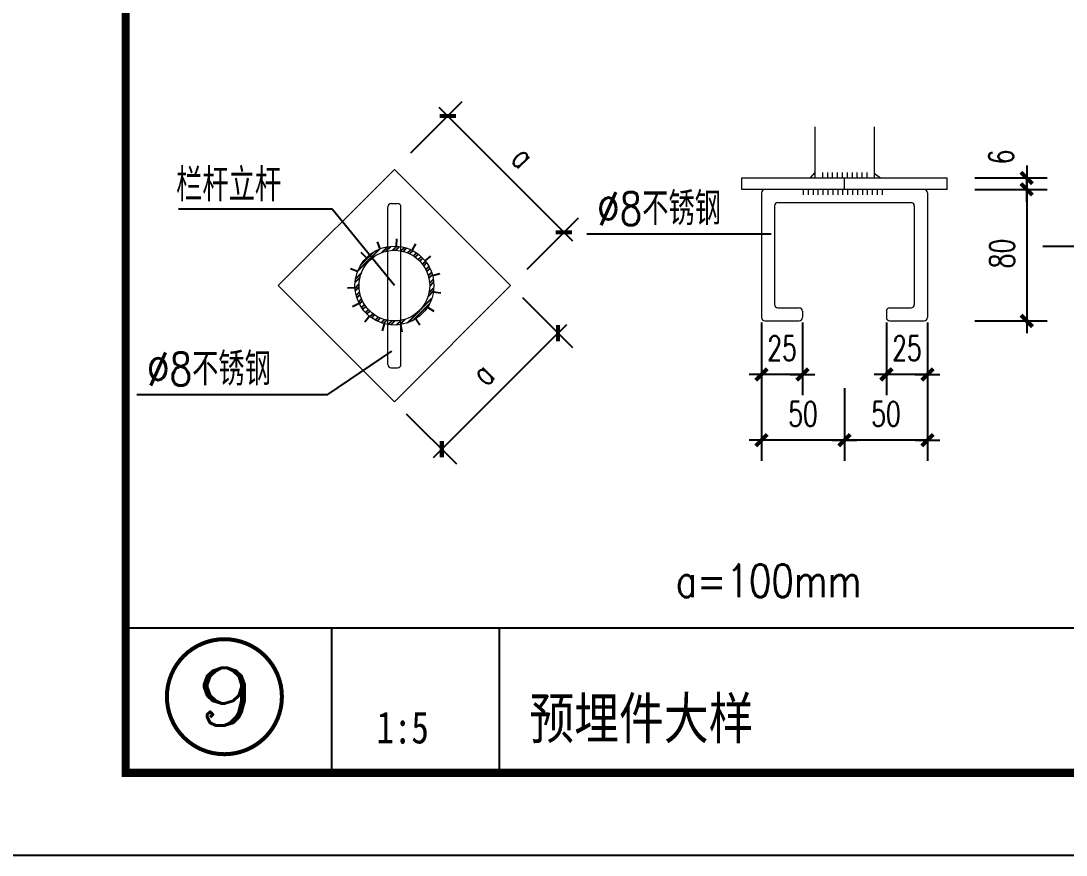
# Model space of a CAD drawing. Extents: x 2265485 to 2764500, y -717688 to -411246.
# Drawn here: x 2711285 to 2713830, y -684088 to -682057 of the extents above; entities that cross this region are included whole.
import ezdxf
from ezdxf.enums import TextEntityAlignment as Align

# ---------------------------------------------------------------- set-up
doc = ezdxf.new("R2010")
doc.units = 0
doc.header["$LTSCALE"] = 1000
doc.header["$MEASUREMENT"] = 0
doc.linetypes.add('DASH', pattern=[0.35, 0.25, -0.1])
doc.linetypes.add('DOTE', pattern=[2.4200000000000004, 2, -0.2, 0.02, -0.2])
doc.layers.get('0').update_dxf_attribs({"linetype": 'CONTINUOUS'})
doc.layers.get('Defpoints').update_dxf_attribs({"linetype": 'CONTINUOUS'})
doc.layers.add('1', color=40, linetype='CONTINUOUS', lineweight=13)
for name, color, linetype in [('DOTE', 252, 'DOTE'), ('PUB-HATCH', 8, 'CONTINUOUS'), ('PUB_DIM', 3, 'CONTINUOUS'), ('PUB_HATCH', 8, 'CONTINUOUS'), ('PUB_TEXT', 7, 'CONTINUOUS'), ('PUB_TITLE', 4, 'CONTINUOUS'), ('标注文字', 90, 'CONTINUOUS'), ('细线', 8, 'CONTINUOUS')]:
    doc.layers.add(name, color=color, linetype=linetype)
doc.styles.add('-黑体', font='simhei.ttf')
doc.styles.add('COMP', font='complex_.ttf', dxfattribs={"bigfont": 'hztxt'})
doc.styles.add('DIM_FONT', font='SIMPLEX.shx', dxfattribs={"width": 0.7})
doc.styles.add('HZTXT', font='txt.shx', dxfattribs={"width": 0.8, "bigfont": 'hztxt0.shx'})
doc.dimstyles.new('DIMN5', dxfattribs={"dimscale": 0.05, "dimtxt": 300, "dimasz": 1, "dimexe": 250, "dimexo": 300, "dimgap": 150, "dimtad": 1, "dimdec": 0, "dimdsep": 46, "dimtxsty": 'DIM_FONT', "dimblk": '_DIMX', "dimblk1": '_DIMX', "dimblk2": '_DIMX', "dimcen": 2.5, "dimclrt": 7, "dimadec": 0, "dimazin": 0, "dimtfac": 1, "dimtdec": 0, "dimtix": 1, "dimtmove": 2, "dimatfit": 3, "dimldrblk": '_DIMX', "dimfxl": 0, "dimtolj": 1, "dimtzin": 0, "dimarcsym": 0})

# ---------------------------------------------------------------- blocks, each defined once
blk = doc.blocks.new('_INDEX1')
at = {"const_width": 0.035}
blk.add_lwpolyline([(-0.5, 0, 1), (0.5, 0, 1)], format="xyb", close=True, dxfattribs=at)
at = {"style": 'COMP', "width": 1.388086642599278}
blk.add_attdef('1', text='', height=0.5, dxfattribs=at).set_placement((-0.25, -0.25), (0.25, -0.25), align=Align.FIT)
blk = doc.blocks.new('_DIMX')
blk.add_line((-150, 0), (150, 0))
at = {"const_width": 50}
blk.add_lwpolyline([(-70, -70), (70, 70)], dxfattribs=at)
blk = doc.blocks.new('*D51')
at = {"layer": 'Defpoints', "color": 0, "transparency": 16777216}
for p in [(338.5268556178653, 312.8832427356836), (363.5268556178653, 312.8832427356836), (338.5268556178653, 266.2373899654929)]:
    blk.add_point(p, dxfattribs=at)
at = {"layer": 'PUB_DIM', "color": 0, "lineweight": -2, "transparency": 16777216}
for p, q in [((338.5268556178653, 297.8832427356836), (338.5268556178653, 253.7373899654929)), ((363.5268556178653, 297.8832427356836), (363.5268556178653, 253.7373899654929)), ((363.4768556178653, 266.2373899654929), (338.5768556178653, 266.2373899654929))]:
    blk.add_line(p, q, dxfattribs=at)
at = {"layer": 'PUB_DIM', "color": 0, "lineweight": -2, "transparency": 16777216, "xscale": 0.05, "yscale": 0.05, "zscale": 0.05, "rotation": 180}
blk.add_blockref('_DIMX', (338.5268556178653, 266.2373899654929), dxfattribs=at)
at = {"layer": 'PUB_DIM', "color": 0, "lineweight": -2, "transparency": 16777216, "xscale": 0.05, "yscale": 0.05, "zscale": 0.05}
blk.add_blockref('_DIMX', (363.5268556178653, 266.2373899654929), dxfattribs=at)
at = {"layer": 'PUB_DIM', "color": 7, "transparency": 16777216, "insert": (351.0268556178653, 282.2373899654929), "char_height": 15, "attachment_point": 5, "style": 'DIM_FONT'}
blk.add_mtext('\\A1;25', dxfattribs=at)
blk = doc.blocks.new('*D52')
at = {"layer": 'Defpoints', "color": 0, "transparency": 16777216}
for p in [(338.5268556178653, 272.8832427356836), (389.0268556178653, 272.8832427356836), (338.5268556178653, 226.2373899654929)]:
    blk.add_point(p, dxfattribs=at)
at = {"layer": 'PUB_DIM', "color": 0, "lineweight": -2, "transparency": 16777216}
for p, q in [((338.5268556178653, 257.8832427356836), (338.5268556178653, 213.7373899654929)), ((389.0268556178653, 257.8832427356836), (389.0268556178653, 213.7373899654929)), ((388.9768556178653, 226.2373899654929), (338.5768556178653, 226.2373899654929))]:
    blk.add_line(p, q, dxfattribs=at)
at = {"layer": 'PUB_DIM', "color": 0, "lineweight": -2, "transparency": 16777216, "xscale": 0.05, "yscale": 0.05, "zscale": 0.05, "rotation": 180}
blk.add_blockref('_DIMX', (338.5268556178653, 226.2373899654929), dxfattribs=at)
at = {"layer": 'PUB_DIM', "color": 0, "lineweight": -2, "transparency": 16777216, "xscale": 0.05, "yscale": 0.05, "zscale": 0.05}
blk.add_blockref('_DIMX', (389.0268556178653, 226.2373899654929), dxfattribs=at)
at = {"layer": 'PUB_DIM', "color": 7, "transparency": 16777216, "insert": (363.7768556178653, 242.2373899654929), "char_height": 15, "attachment_point": 5, "style": 'DIM_FONT'}
blk.add_mtext('\\A1;50', dxfattribs=at)
blk = doc.blocks.new('*D53')
at = {"layer": 'Defpoints', "color": 0, "transparency": 16777216}
for p in [(389.0268556177489, 272.8832427356836), (439.5268556177489, 272.8832427356836), (389.0268556177489, 226.2373899654929)]:
    blk.add_point(p, dxfattribs=at)
at = {"layer": 'PUB_DIM', "color": 0, "lineweight": -2, "transparency": 16777216}
for p, q in [((389.0268556177489, 257.8832427356836), (389.0268556177489, 213.7373899654929)), ((439.5268556177489, 257.8832427356836), (439.5268556177489, 213.7373899654929)), ((439.4768556177489, 226.2373899654929), (389.0768556177489, 226.2373899654929))]:
    blk.add_line(p, q, dxfattribs=at)
at = {"layer": 'PUB_DIM', "color": 0, "lineweight": -2, "transparency": 16777216, "xscale": 0.05, "yscale": 0.05, "zscale": 0.05, "rotation": 180}
blk.add_blockref('_DIMX', (389.0268556177489, 226.2373899654929), dxfattribs=at)
at = {"layer": 'PUB_DIM', "color": 0, "lineweight": -2, "transparency": 16777216, "xscale": 0.05, "yscale": 0.05, "zscale": 0.05}
blk.add_blockref('_DIMX', (439.5268556177489, 226.2373899654929), dxfattribs=at)
at = {"layer": 'PUB_DIM', "color": 7, "transparency": 16777216, "insert": (414.2768556177489, 242.2373899654929), "char_height": 15, "attachment_point": 5, "style": 'DIM_FONT'}
blk.add_mtext('\\A1;50', dxfattribs=at)
blk = doc.blocks.new('*D54')
at = {"layer": 'Defpoints', "color": 0, "transparency": 16777216}
for p in [(414.5268556177489, 312.8832427356836), (439.5268556177489, 312.8832427356836), (414.5268556177489, 266.2373899654929)]:
    blk.add_point(p, dxfattribs=at)
at = {"layer": 'PUB_DIM', "color": 0, "lineweight": -2, "transparency": 16777216}
for p, q in [((414.5268556177489, 297.8832427356836), (414.5268556177489, 253.7373899654929)), ((439.5268556177489, 297.8832427356836), (439.5268556177489, 253.7373899654929)), ((439.4768556177489, 266.2373899654929), (414.5768556177489, 266.2373899654929))]:
    blk.add_line(p, q, dxfattribs=at)
at = {"layer": 'PUB_DIM', "color": 0, "lineweight": -2, "transparency": 16777216, "xscale": 0.05, "yscale": 0.05, "zscale": 0.05, "rotation": 180}
blk.add_blockref('_DIMX', (414.5268556177489, 266.2373899654929), dxfattribs=at)
at = {"layer": 'PUB_DIM', "color": 0, "lineweight": -2, "transparency": 16777216, "xscale": 0.05, "yscale": 0.05, "zscale": 0.05}
blk.add_blockref('_DIMX', (439.5268556177489, 266.2373899654929), dxfattribs=at)
at = {"layer": 'PUB_DIM', "color": 7, "transparency": 16777216, "insert": (427.0268556177489, 282.2373899654929), "char_height": 15, "attachment_point": 5, "style": 'DIM_FONT'}
blk.add_mtext('\\A1;25', dxfattribs=at)
blk = doc.blocks.new('*D55')
at = {"layer": 'Defpoints', "color": 0, "transparency": 16777216}
for p in [(114.5675872629072, 390.5279582766525), (218.2618641895313, 352.8008789658453), (185.2782653815375, 319.8172801579058)]:
    blk.add_point(p, dxfattribs=at)
at = {"layer": 'PUB_DIM', "color": 0, "lineweight": -2, "transparency": 16777216}
for p, q in [((125.1741889807142, 401.134559994442), (156.3900208357401, 432.3503918494166)), ((147.5865414099603, 423.4762017455326), (218.226508850472, 352.8362343049047)), ((195.8848670993445, 330.4238818756953), (227.1006989543704, 361.6397137306698))]:
    blk.add_line(p, q, dxfattribs=at)
at = {"layer": 'PUB_DIM', "color": 0, "lineweight": -2, "transparency": 16777216, "xscale": 0.05, "yscale": 0.05, "zscale": 0.05}
for p, rotation in [((147.5511860709011, 423.511557084592), 134.9999999999528), ((218.2618641895313, 352.8008789658453), 314.9999999999528)]:
    blk.add_blockref('_DIMX', p, dxfattribs=dict(at, rotation=rotation))
at = {"layer": 'PUB_DIM', "color": 7, "transparency": 16777216, "insert": (193.5131268480326, 398.7628197430131), "char_height": 15, "attachment_point": 5, "rotation": 314.9999999999528, "style": 'DIM_FONT'}
blk.add_mtext('\\A1;a', dxfattribs=at)
blk = doc.blocks.new('*D56')
at = {"layer": 'Defpoints', "color": 0, "transparency": 16777216}
for p in [(182.4126158201253, 323.6838011856817), (111.7019377014949, 252.9731230669349), (143.9637150306891, 220.7113457377938)]:
    blk.add_point(p, dxfattribs=at)
at = {"layer": 'PUB_DIM', "color": 0, "lineweight": -2, "transparency": 16777216}
for p, q in [((193.0192175379322, 313.0771994678922), (223.5132279141586, 282.583189091716)), ((214.6390378102602, 291.3866685174812), (143.9990703697484, 220.7467010768532)), ((122.3085394193018, 242.3665213491454), (152.8025497955283, 211.8725109729692))]:
    blk.add_line(p, q, dxfattribs=at)
at = {"layer": 'PUB_DIM', "color": 0, "lineweight": -2, "transparency": 16777216, "xscale": 0.05, "yscale": 0.05, "zscale": 0.05}
for p, rotation in [((214.6743931493195, 291.4220238565406), 45.00000000004717), ((143.9637150306891, 220.7113457377938), 225.0000000000472)]:
    blk.add_blockref('_DIMX', p, dxfattribs=dict(at, rotation=rotation))
at = {"layer": 'PUB_DIM', "color": 7, "transparency": 16777216, "insert": (168.7124523721868, 266.6732865149388), "char_height": 15, "attachment_point": 5, "rotation": 45.00000000004717, "style": 'DIM_FONT'}
blk.add_mtext('\\A1;a', dxfattribs=at)
blk = doc.blocks.new('*D57')
at = {"layer": 'Defpoints', "color": 0, "transparency": 16777216}
for p in [(453.2810683173466, 385.8509866449028), (453.2810683173466, 378.8509866449028), (499.9269210875373, 378.8509866449028)]:
    blk.add_point(p, dxfattribs=at)
at = {"layer": 'PUB_DIM', "color": 0, "lineweight": -2, "transparency": 16777216}
for p, q in [((468.2810683173466, 385.8509866449028), (512.4269210875374, 385.8509866449028)), ((499.9269210875373, 385.9009866449028), (499.9269210875373, 385.9509866449029)), ((499.9269210875373, 385.8509866449028), (499.9269210875373, 378.8509866449028)), ((468.2810683173466, 378.8509866449028), (512.4269210875374, 378.8509866449028)), ((499.9269210875373, 378.8009866449028), (499.9269210875373, 378.7509866449028))]:
    blk.add_line(p, q, dxfattribs=at)
at = {"layer": 'PUB_DIM', "color": 0, "lineweight": -2, "transparency": 16777216, "xscale": 0.05, "yscale": 0.05, "zscale": 0.05}
for p, rotation in [((499.9269210875373, 385.8509866449028), 270), ((499.9269210875373, 378.8509866449028), 90)]:
    blk.add_blockref('_DIMX', p, dxfattribs=dict(at, rotation=rotation))
at = {"layer": 'PUB_DIM', "color": 7, "transparency": 16777216, "insert": (484.4181692973816, 398.6407705040626), "char_height": 15, "attachment_point": 5, "rotation": 90, "style": 'DIM_FONT'}
blk.add_mtext('\\A1;6', dxfattribs=at)
blk = doc.blocks.new('*D58')
at = {"layer": 'Defpoints', "color": 0, "transparency": 16777216}
for p in [(453.2810683173466, 378.8509866449028), (453.2810683173466, 298.8509866449028), (499.9269210875373, 298.8509866449028)]:
    blk.add_point(p, dxfattribs=at)
at = {"layer": 'PUB_DIM', "color": 0, "lineweight": -2, "transparency": 16777216}
for p, q in [((468.2810683173466, 378.8509866449028), (512.4269210875374, 378.8509866449028)), ((499.9269210875373, 378.8009866449028), (499.9269210875373, 298.9009866449028)), ((468.2810683173466, 298.8509866449028), (512.4269210875374, 298.8509866449028))]:
    blk.add_line(p, q, dxfattribs=at)
at = {"layer": 'PUB_DIM', "color": 0, "lineweight": -2, "transparency": 16777216, "xscale": 0.05, "yscale": 0.05, "zscale": 0.05}
for p, rotation in [((499.9269210875373, 378.8509866449028), 90), ((499.9269210875373, 298.8509866449028), 270)]:
    blk.add_blockref('_DIMX', p, dxfattribs=dict(at, rotation=rotation))
at = {"layer": 'PUB_DIM', "color": 7, "transparency": 16777216, "insert": (484.9269210875373, 339.8509866449028), "char_height": 15, "attachment_point": 5, "rotation": 90, "style": 'DIM_FONT'}
blk.add_mtext('\\A1;80', dxfattribs=at)
blk = doc.blocks.new('A$C362E3838')
at = {"layer": 'PUB-HATCH'}
h = blk.add_hatch(dxfattribs=at)
h.set_pattern_fill('ANSI32', color=256, scale=10, style=0)
h.set_pattern_definition([(45, (-129271.6017008605, -51942.54572817707), (-2.651650429449553, 2.651650429449553), []), (45, (-129269.8339339105, -51942.54572817707), (-2.651650429449553, 2.651650429449553), [])])
h.paths.add_polyline_path([(111.0680229917125, 341.4423460646474), (111.0680229917707, 343.9820350228606, 0.1297296152697394), (99.9120554238034, 338.92676334008), (101.4908020459116, 336.9883208975002, -0.12472773357074)])
h.paths.add_polyline_path([(119.0680229846112, 341.4423460675371), (119.0680229839782, 343.9820350255384, 0.08392021681744859), (111.0680229917707, 343.9820350228606), (111.0680229917125, 341.4423460646474, -0.09384245634580204)])
h.paths.add_polyline_path([(136.5680229957943, 320.3177158911421, -0.3604059014027224), (119.0680229952195, 299.1930857167554), (119.0680229958525, 296.6533967587541, 0.36597738186231), (139.0680229957943, 320.3177158911421, 0.3659773820046311), (119.0680229839782, 343.9820350255384), (119.0680229846112, 341.4423460675371, -0.3604059015445356)])
h.paths.add_polyline_path([(111.0680229907957, 299.1930857178115), (111.0680229907375, 296.6533967595983, 0.08392021695483345), (119.0680229958525, 296.6533967587541), (119.0680229952195, 299.1930857167554, -0.09384245648342754)])
h.paths.add_polyline_path([(93.56802299579431, 320.3177158911421, -0.2255395749383574), (101.4908020459116, 336.9883208975002), (99.9120554238034, 338.92676334008, 0.2255395749380129), (91.06802299579431, 320.3177158911421, 0.3659773818024668), (111.0680229907375, 296.6533967595983), (111.0680229907957, 299.1930857178115, -0.3604059013281412)])
at = {"layer": '1'}
for p, q in [((371.0268556178653, 416.8731826134469), (371.0268556178653, 385.8509866449028)), ((407.0268556178653, 416.8731826134469), (407.0268556178653, 385.8509866449028)), ((44.35734487739683, 320.3177158911421), (115.0680229960271, 391.0283940098889)), ((185.7787011146575, 320.3177158911421), (115.0680229961436, 391.0283940098889)), ((368.362611012637, 385.8509866449028), (371.0268556178653, 388.9652516167123)), ((375.62367356707, 389.0962365039602), (375.62367356707, 385.8638528627787)), ((378.62367356707, 389.0962365039602), (378.62367356707, 385.8638528627787)), ((381.62367356707, 389.0962365039602), (381.62367356707, 385.8638528627787)), ((384.62367356707, 389.0962365039602), (384.62367356707, 385.8638528627787)), ((387.62367356707, 389.0962365039602), (387.62367356707, 385.8638528627787)), ((390.62367356707, 389.0962365039602), (390.62367356707, 385.8638528627787)), ((393.62367356707, 389.0962365039602), (393.62367356707, 385.8638528627787)), ((396.62367356707, 389.0962365039602), (396.62367356707, 385.8638528627787)), ((399.62367356707, 389.0962365039602), (399.62367356707, 385.8638528627787)), ((402.62367356707, 389.0962365039602), (402.62367356707, 385.8638528627787)), ((407.0268556178653, 388.8119561111532), (411.0358905356716, 385.8509866449028)), ((326.5268556178653, 385.8509866449028), (451.5268556178653, 385.8509866449028)), ((326.5268556178653, 378.8509866449028), (326.5268556178653, 385.8509866449028)), ((389.0268556178653, 378.8509866449028), (389.0268556178653, 385.8509866449028)), ((451.5268556178653, 378.8509866449028), (451.5268556178653, 385.8509866449028)), ((451.5268556178653, 378.8509866449028), (326.5268556178653, 378.8509866449028)), ((338.5268556178653, 376.8509866449028), (338.5268556178653, 300.8509866449028)), ((363.9046154715925, 378.8509866449028), (363.9046154715925, 375.6186030039541)), ((366.9046154715925, 378.8509866449028), (366.9046154715925, 375.6186030039541)), ((369.9046154715925, 378.8509866449028), (369.9046154715925, 375.6186030039541)), ((372.9046154715925, 378.8509866449028), (372.9046154715925, 375.6186030039541)), ((375.9046154715925, 378.8509866449028), (375.9046154715925, 375.6186030039541)), ((378.9046154715925, 378.8509866449028), (378.9046154715925, 375.6186030039541)), ((381.9046154715925, 378.8509866449028), (381.9046154715925, 375.6186030039541)), ((384.9046154715925, 378.8509866449028), (384.9046154715925, 375.6186030039541)), ((387.9046154715925, 378.8509866449028), (387.9046154715925, 375.6186030039541)), ((390.9046154715925, 378.8509866449028), (390.9046154715925, 375.6186030039541)), ((393.9046154715925, 378.8509866449028), (393.9046154715925, 375.6186030039541)), ((396.9046154715925, 378.8509866449028), (396.9046154715925, 375.6186030039541)), ((399.9046154715925, 378.8509866449028), (399.9046154715925, 375.6186030039541)), ((402.9046154715925, 378.8509866449028), (402.9046154715925, 375.6186030039541)), ((405.9046154715925, 378.8509866449028), (405.9046154715925, 375.6186030039541)), ((408.9046154715925, 378.8509866449028), (408.9046154715925, 375.6186030039541)), ((411.9046154715925, 378.8509866449028), (411.9046154715925, 375.6186030039541)), ((439.5268556178653, 376.8509866449028), (439.5268556177489, 300.8509866449028)), ((113.0680229923018, 370.3177158911421), (117.0680229778663, 370.3177158911421)), ((348.5268556178653, 370.8509866449028), (429.5268556178653, 370.8509866449028)), ((346.5268556178653, 368.8509866449028), (346.5268556178653, 308.8509866449028)), ((431.5268556178653, 368.8509866449028), (431.5268556178653, 308.8509866449028)), ((115.0680229960271, 249.6070377723954), (44.35734487739683, 320.3177158911421)), ((115.0680229961436, 249.6070377723954), (185.7787011146575, 320.3177158911421)), ((348.5268556178653, 306.8509866449028), (361.5268556178653, 306.8509866449028)), ((416.5268556177489, 306.8509866449028), (429.5268556178653, 306.8509866449028)), ((363.5268556178653, 304.8509866449028), (363.5268556177489, 300.8509866449028)), ((414.5268556177489, 304.8509866449028), (414.5268556177489, 300.8509866449028)), ((340.5268556178653, 298.8509866449028), (361.5268556177489, 298.8509866449028)), ((416.5268556177489, 298.8509866449028), (437.5268556177489, 298.8509866449028)), ((113.0680229902064, 270.3177158969629), (117.0680230019643, 270.3177158853214))]:
    blk.add_line(p, q, dxfattribs=at)
at = {"layer": '1', "linetype": 'DASH'}
for p, q in [((111.0680229902064, 272.3177158969629), (111.0680229923018, 368.317715891375)), ((119.0680230019643, 272.3177158853214), (119.0680229778663, 368.3177158916078))]:
    blk.add_line(p, q, dxfattribs=at)
at = {"layer": '1'}
for radius in [24, 21.5]:
    blk.add_circle((115.0680229957943, 320.3177158911421), radius, dxfattribs=at)
for centre, start, end in [((340.5268556178653, 376.8509866449028), 90, 180), ((437.5268556178653, 376.8509866449028), 0, 90), ((113.0680229923018, 368.3177158911421), 90, 179.9999999918708), ((117.0680229778663, 368.3177158911421), 1.834279318118659e-08, 90), ((348.5268556178653, 368.8509866449028), 90, 180), ((429.5268556178653, 368.8509866449028), 0, 90), ((348.5268556178653, 308.8509866449028), 180, 270), ((361.5268556178653, 304.8509866449028), 0, 90), ((416.5268556177489, 304.8509866449028), 90, 180), ((429.5268556178653, 308.8509866449028), 270, 0), ((340.5268556178653, 300.8509866449028), 180, 270), ((361.5268556177489, 300.8509866449028), 270, 0), ((416.5268556177489, 300.8509866449028), 180, 270), ((437.5268556177489, 300.8509866449028), 270, 0), ((113.0680229902064, 272.3177158969629), 180, 270), ((117.0680230019643, 272.3177158853214), 270, 0)]:
    blk.add_arc(centre, 2, start, end, dxfattribs=at)
at = {"layer": 'PUB_TEXT'}
for p, q in [((77.17413053238124, 366.845213361521), (-16.23470546935278, 366.845213361521)), ((115.0680229961436, 320.3177158911421), (77.17413053238124, 366.845213361521)), ((232.2597909057386, 351.737599903762), (344.4629959730973, 351.737599903762)), ((106.4671922066045, 342.7236461271241), (104.8315397137339, 346.98466655027)), ((116.3240859454527, 344.2848247254442), (116.5629561831738, 348.8427403822716)), ((125.9637949894677, 341.701872471458), (128.0358851237252, 345.7685783374764)), ((98.09746024718334, 337.2882786397531), (94.87010419876606, 340.5156346878211)), ((133.7195260708249, 335.4214052762545), (137.2665528928192, 338.2937309620611)), ((92.66209275981237, 328.9185466803319), (88.4010723366664, 330.5541991735518)), ((138.2502428269509, 326.5293729733385), (142.6588931756123, 327.7106672746304)), ((91.1009141618415, 319.0616529411345), (86.54299850501411, 318.8227827034134)), ((138.7725431700965, 316.5632887298416), (143.2805213487736, 315.8492951290391)), ((93.68386641512916, 309.4219438971195), (89.61716054911085, 307.349853762862)), ((135.1961166264518, 307.2463790508627), (139.023952254749, 304.7605535282928)), ((99.96433361068193, 301.6662128164608), (97.09200792452611, 298.1191859941173)), ((128.1393598360737, 300.1896222601354), (130.6251853586436, 296.3617866325367)), ((108.8563659132487, 297.1354960603348), (107.6750716126553, 292.7268457109749)), ((118.8224501567456, 296.61319571684), (119.5364437575481, 292.1052175378136)), ((74.60331940669857, 254.072865307302), (113.4334025074058, 280.4747533581394)), ((-41.69904171598318, 254.072865307302), (74.60331940669857, 254.072865307302))]:
    blk.add_line(p, q, dxfattribs=at)
at = {"layer": 'PUB_TEXT', "style": 'HZTXT', "width": 0.8}
for s, p in [('栏杆立杆', (-17.78466433858557, 371.5736127196578)), ('%%C8不锈钢', (238.4601937172574, 357.2045478433727)), ('%%C8不锈钢', (-35.49863890446431, 259.5398132469127))]:
    blk.add_text(s, height=20, dxfattribs=at).set_placement(p)
at = {"layer": 'PUB_DIM'}
for base, p1, p2, angle, text, picture, middle in [((218.2618641895313, 352.8008789658453), (114.5675872629072, 390.5279582766525), (185.2782653815375, 319.8172801579058), 314.9999999999528, 'a', '*D55', (193.5131268480326, 398.7628197430131)), ((499.9269210875373, 378.8509866449028), (453.2810683173466, 385.8509866449028), (453.2810683173466, 378.8509866449028), 270, '6', '*D57', (484.4181692973816, 398.6407705040626)), ((143.9637150306891, 220.7113457377938), (182.4126158201252, 323.6838011856817), (111.7019377014949, 252.9731230669349), 225.0000000000472, 'a', '*D56', (168.7124523721868, 266.6732865149388)), ((338.5268556178653, 226.2373899654929), (389.0268556178653, 272.8832427356836), (338.5268556178653, 272.8832427356836), 180, '50', '*D52', (363.7768556178653, 242.2373899654929)), ((389.0268556177489, 226.2373899654929), (439.5268556177489, 272.8832427356836), (389.0268556177489, 272.8832427356836), 180, '50', '*D53', (414.2768556177489, 242.2373899654929))]:
    dim = blk.add_linear_dim(base=base, p1=p1, p2=p2, angle=angle, text=text, dimstyle='DIMN5', dxfattribs=at)
    dim.commit()
    dim.dimension.update_dxf_attribs({"geometry": picture, "text_midpoint": middle, "dimtype": 129})
for base, p1, p2, angle, picture, middle in [((499.9269210875373, 298.8509866449028), (453.2810683173466, 378.8509866449028), (453.2810683173466, 298.8509866449028), 270, '*D58', (484.9269210875373, 339.8509866449028)), ((338.5268556178653, 266.2373899654929), (363.5268556178653, 312.8832427356836), (338.5268556178653, 312.8832427356836), 180, '*D51', (351.0268556178653, 282.2373899654929)), ((414.5268556177489, 266.2373899654929), (439.5268556177489, 312.8832427356836), (414.5268556177489, 312.8832427356836), 180, '*D54', (427.0268556177489, 282.2373899654929))]:
    dim = blk.add_linear_dim(base=base, p1=p1, p2=p2, angle=angle, dimstyle='DIMN5', dxfattribs=at)
    dim.commit()
    dim.dimension.update_dxf_attribs({"geometry": picture, "text_midpoint": middle, "dimtype": 129})

msp = doc.modelspace()

# ---------------------------------------------------------------- linework, layer by layer
at = {"layer": 'DOTE', "color": 1, "linetype": 'DOTE'}
msp.add_line((2714622.628702868, -682606.7481358459), (2713772.628702868, -682606.7481358459), dxfattribs=at)
at = {"layer": 'PUB_TITLE'}
msp.add_lwpolyline([(2711039.995808511, -684088.0539070286), (2722919.995808511, -684088.0539070286), (2722919.995808511, -675688.0539070286), (2711039.995808511, -675688.0539070286)], close=True, dxfattribs=at)
msp.add_lwpolyline([(2711039.995808511, -684088.0539070286), (2722919.995808511, -684088.0539070286), (2722919.995808511, -675688.0539070286), (2711039.995808511, -675688.0539070286)], close=True, dxfattribs=at)
at = {"layer": 'PUB_TITLE', "color": 7}
msp.add_lwpolyline([(2711039.995808511, -684088.0539070286), (2722919.995808511, -684088.0539070286), (2722919.995808511, -675688.0539070286), (2711039.995808511, -675688.0539070286)], close=True, dxfattribs=at)
at = {"layer": 'PUB_TITLE', "const_width": 20}
msp.add_lwpolyline([(2711539.995808511, -683888.0539070286), (2722719.995808511, -683888.0539070286), (2722719.995808511, -675888.0539070286), (2711539.995808511, -675888.0539070286)], close=True, dxfattribs=at)
msp.add_lwpolyline([(2711539.995808511, -683888.0539070286), (2722719.995808511, -683888.0539070286), (2722719.995808511, -675888.0539070286), (2711539.995808511, -675888.0539070286)], close=True, dxfattribs=at)
at = {"layer": 'PUB_TITLE', "color": 7, "const_width": 20}
msp.add_lwpolyline([(2711539.995808511, -683888.0539070286), (2722719.995808511, -683888.0539070286), (2722719.995808511, -675888.0539070286), (2711539.995808511, -675888.0539070286)], close=True, dxfattribs=at)
at = {"layer": '细线'}
for p, q in [((2711539.995808511, -683534.4347004091), (2719070.427544534, -683534.4347003872)), ((2712041.271207087, -683534.4347004095), (2712041.271207087, -683888.0539070318)), ((2712449.130161364, -683534.4347004095), (2712449.130161364, -683888.0539070318)), ((2711539.995808512, -683888.0539070286), (2714388.312408704, -683888.0539070286))]:
    msp.add_line(p, q, dxfattribs=at)

# ---------------------------------------------------------------- block references
at = {"layer": 'PUB_HATCH', "xscale": 4, "yscale": 4, "zscale": 4}
msp.add_blockref('A$C362E3838', (2711733.964984243, -683982.9685171159), dxfattribs=at)
at = {"layer": 'PUB_TEXT'}
ref = msp.add_blockref('_INDEX1', (2711780.425944095, -683702.4582744121), dxfattribs=dict(at, xscale=280, yscale=280, zscale=280))
ref.add_attrib('1', '9', dxfattribs={"layer": '0', "height": 140, "style": 'COMP', "width": 1.049113233287858}).set_placement((2711710.425944095, -683772.4582744121), (2711850.425944095, -683772.4582744121), align=Align.FIT)

# ---------------------------------------------------------------- texts
at = {"layer": 'PUB_TEXT', "style": '-黑体', "width": 0.8}
for s, height, p in [('预埋件大样', 100, (2712523.031360905, -683804.9562156147, 1778.610904068951)), ('1:5', 78, (2712150.753052928, -683816.2485809468))]:
    msp.add_text(s, height=height, dxfattribs=at).set_placement(p)
at = {"layer": '标注文字', "style": 'HZTXT', "width": 0.8}
msp.add_text('a=100mm', height=80, dxfattribs=at).set_placement((2712879.199936484, -683460.2700368958))

doc.saveas('drawing.dxf')
